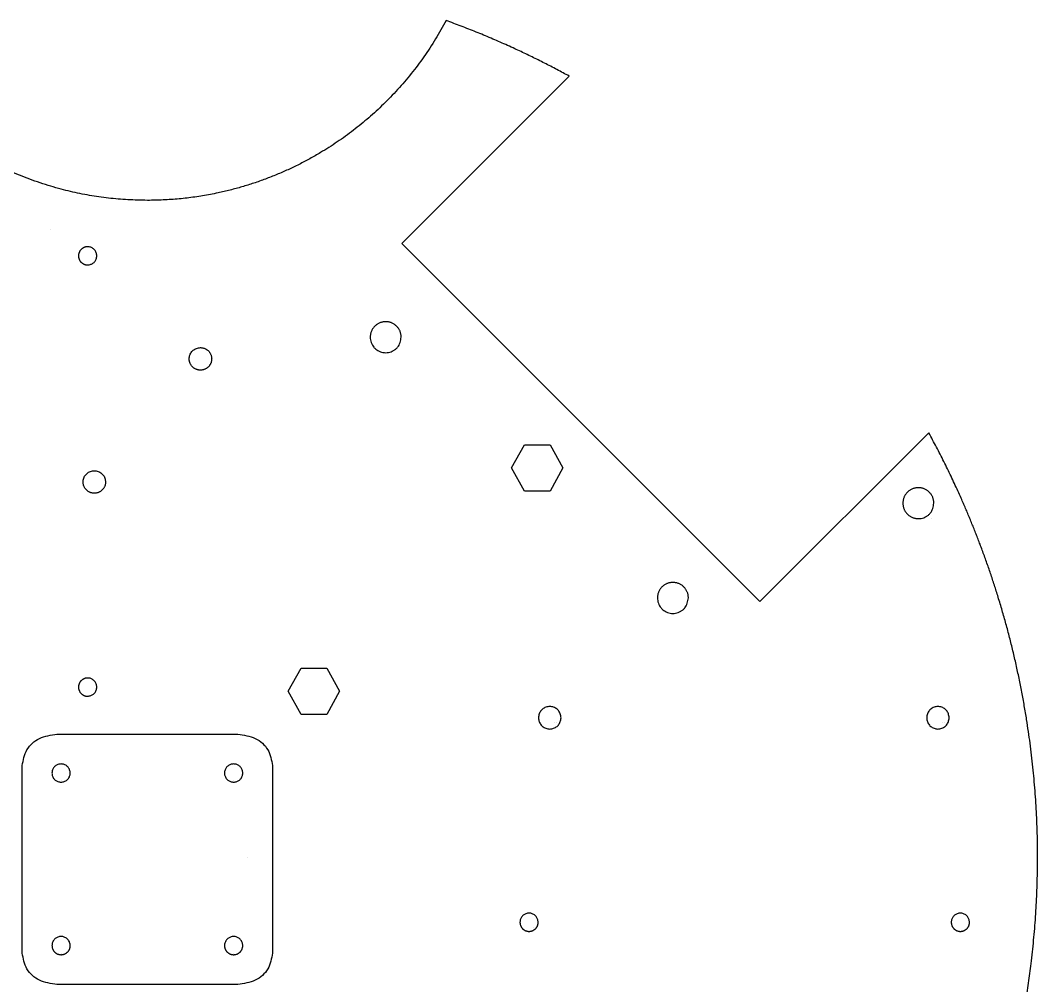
# Model space of a CAD drawing. Extents: x 0 to 423, y 0 to 204.
# Drawn here: x 303.4 to 423.2, y 90 to 203.7 of the extents above; entities that cross this region are included whole.
import ezdxf

# ---------------------------------------------------------------- set-up
doc = ezdxf.new("R2010")
doc.units = 0
doc.layers.add('Capa_1', color=7, linetype='CONTINUOUS')

msp = doc.modelspace()

# ---------------------------------------------------------------- linework, layer by layer
at = {"layer": 'Capa_1', "color": 7}
for p, q in [((348.334994, 177.373895), (368.051405, 197.090312)), ((307.00101, 179.012652), (307.00101, 179.012652)), ((390.511751, 135.197105), (348.334994, 177.373895)), ((325.933492, 163.786117), (325.933492, 163.786117)), ((325.933492, 163.786117), (325.933492, 163.786117)), ((410.39964, 155.084952), (390.511751, 135.197105)), ((361.252446, 150.939777), (362.764283, 153.663393)), ((362.764283, 153.663393), (365.78787, 153.663393)), ((365.78787, 153.663393), (367.299707, 150.939777)), ((362.764283, 148.216171), (361.252446, 150.939777)), ((367.299707, 150.939777), (365.78787, 148.216171)), ((313.433503, 149.286135), (313.433503, 149.286135)), ((313.433503, 149.286135), (313.433503, 149.286135)), ((365.78787, 148.216171), (362.764283, 148.216171)), ((410.65968, 145.036108), (410.65968, 145.036108)), ((410.65968, 145.036108), (410.65968, 145.036108)), ((334.948093, 124.635412), (336.45993, 127.359026)), ((334.948093, 124.635412), (336.45993, 127.359026)), ((336.45993, 127.359026), (339.483489, 127.359026)), ((336.45993, 127.359026), (339.483489, 127.359026)), ((339.483461, 127.359026), (340.995297, 124.635412)), ((339.483461, 127.359026), (340.995297, 124.635412)), ((336.45993, 121.911804), (334.948093, 124.635412)), ((336.45993, 121.911804), (334.948093, 124.635412)), ((340.995297, 124.635412), (339.483461, 121.911804)), ((340.995297, 124.635412), (339.483461, 121.911804)), ((339.483461, 121.911804), (336.459901, 121.911804)), ((339.483461, 121.911804), (336.459901, 121.911804)), ((366.325814, 120.945298), (366.325814, 120.945298)), ((366.325814, 120.945298), (366.325814, 120.945298)), ((366.513972, 120.945295), (366.513972, 120.945295)), ((412.045814, 120.945298), (412.045814, 120.945298)), ((412.045814, 120.945298), (412.045814, 120.945298)), ((412.233972, 120.945292), (412.233972, 120.945292)), ((307.711419, 119.57072), (329.008332, 119.57072)), ((307.711419, 119.57072), (307.711419, 119.57072)), ((303.624051, 93.797137), (303.624051, 115.872649)), ((333.0957, 115.872649), (333.0957, 93.797137)), ((308.19989, 114.120763), (308.19989, 114.120763)), ((328.51989, 114.120763), (328.51989, 114.120763)), ((330.183477, 105.034385), (330.183477, 105.034385)), ((363.828853, 96.855723), (363.828853, 96.855723)), ((308.19989, 93.800769), (308.19989, 93.800769)), ((328.51989, 93.800769), (328.51989, 93.800769)), ((329.008332, 90.099066), (307.711419, 90.099066))]:
    msp.add_line(p, q, dxfattribs=at)
for points, knots in [([(318.359918, 182.45665), (317.976677, 182.466483), (317.210354, 182.486147), (316.061501, 182.529625), (314.918007, 182.600865), (313.781574, 182.713311), (312.65304, 182.862663), (311.532218, 183.045056), (310.419616, 183.256491), (309.316226, 183.497477), (308.164905, 183.782983), (306.968141, 184.119572), (305.728824, 184.51264), (304.504673, 184.945429), (303.296907, 185.417037), (302.106734, 185.926769), (300.934469, 186.474447), (299.781359, 187.059551), (298.648535, 187.681276), (297.561213, 188.324675), (296.518892, 188.986285), (295.52089, 189.662919), (294.543153, 190.369865), (293.586637, 191.106598), (292.65221, 191.872461), (291.740123, 192.667294), (290.851286, 193.490428), (289.98689, 194.341416), (289.165174, 195.201741), (288.385349, 196.069143), (287.645439, 196.940706), (286.927826, 197.834813), (286.232563, 198.750311), (285.563519, 199.688644), (284.924137, 200.651845), (284.318684, 201.641182), (283.735833, 202.648692), (283.355513, 203.325219), (283.165311, 203.663556)], [0, 0, 0, 0, 1.150097, 2.29972, 3.448868, 4.586638, 5.724923, 6.863444, 7.992892, 9.122074, 10.251208, 11.550999, 12.850959, 14.150985, 15.44552, 16.740012, 18.034512, 19.326512, 20.618516, 21.9105, 23.116105, 24.321667, 25.527208, 26.735177, 27.943167, 29.151197, 30.364086, 31.576918, 32.789618, 33.932596, 35.075669, 36.219005, 37.371601, 38.523942, 39.675721, 40.839128, 42.00302, 43.167421, 43.167421, 43.167421, 43.167421]), ([(353.549501, 203.642059), (353.343273, 203.277444), (352.930923, 202.5484), (352.298023, 201.463374), (351.638841, 200.399571), (350.940308, 199.366392), (350.207496, 198.362389), (349.444444, 197.385148), (348.655601, 196.433094), (347.841221, 195.507541), (347.01209, 194.621581), (346.169686, 193.775226), (345.316347, 192.967593), (344.440478, 192.186416), (343.543154, 191.432099), (342.625227, 190.705227), (341.686923, 190.00598), (340.729025, 189.334951), (339.752381, 188.69262), (338.679788, 188.031349), (337.506941, 187.360181), (336.229969, 186.689428), (334.928394, 186.064688), (333.603828, 185.487019), (332.257946, 184.95726), (330.891152, 184.475654), (329.505155, 184.043143), (328.101738, 183.660935), (326.857178, 183.370751), (325.777687, 183.153382), (324.867212, 182.991687), (323.951133, 182.849963), (323.029979, 182.727834), (322.104033, 182.627928), (321.173181, 182.552811), (320.237896, 182.505281), (319.2991, 182.476298), (318.673008, 182.4632), (318.359918, 182.45665)], [0, 0, 0, 0, 1.256684, 2.512727, 3.768159, 5.010349, 6.253234, 7.496435, 8.72935, 9.961915, 11.194354, 12.369009, 13.543789, 14.718622, 15.889361, 17.060057, 18.230724, 19.399447, 20.568207, 21.737038, 23.179091, 24.621223, 26.063356, 27.509378, 28.95543, 30.401574, 31.855919, 33.310198, 34.764209, 35.68881, 36.613404, 37.538129, 38.469528, 39.400807, 40.331791, 41.270753, 42.209963, 43.149436, 43.149436, 43.149436, 43.149436]), ([(368.051377, 197.090312), (367.809843, 197.220231), (367.326783, 197.480066), (366.600911, 197.867406), (365.87256, 198.249873), (365.140507, 198.625038), (364.405153, 198.993531), (363.666856, 199.356011), (362.925994, 199.713102), (362.18252, 200.064578), (361.398601, 200.427691), (360.573635, 200.801048), (359.70729, 201.183747), (358.837606, 201.558933), (357.964786, 201.926885), (357.088517, 202.286637), (356.208464, 202.637262), (355.324362, 202.97781), (354.437578, 203.311626), (353.845531, 203.531913), (353.549501, 203.642059)], [0, 0, 0, 0, 0.822775, 1.645524, 2.468251, 3.290736, 4.113246, 4.935771, 5.758153, 6.58051, 7.40285, 8.349927, 9.297026, 10.244134, 11.19138, 12.138616, 13.085816, 14.033304, 14.980833, 15.928404, 15.928404, 15.928404, 15.928404]), ([(311.323807, 174.847408), (311.292514, 174.849794), (311.23005, 174.854556), (311.13682, 174.86509), (311.044943, 174.882458), (310.955701, 174.909899), (310.869656, 174.946011), (310.786844, 174.989844), (310.707727, 175.04041), (310.633043, 175.097537), (310.563626, 175.16088), (310.500124, 175.23018), (310.442921, 175.304821), (310.392586, 175.383976), (310.349447, 175.466968), (310.31376, 175.553127), (310.285543, 175.642278), (310.265305, 175.733843), (310.252952, 175.827062), (310.248794, 175.921018), (310.252937, 176.014972), (310.265254, 176.1082), (310.285545, 176.199765), (310.313808, 176.288911), (310.349458, 176.375083), (310.392577, 176.458062), (310.442928, 176.537174), (310.500145, 176.6118), (310.563657, 176.681155), (310.633009, 176.744672), (310.707636, 176.8019), (310.786764, 176.852254), (310.869771, 176.895352), (310.955931, 176.931021), (311.045053, 176.959226), (311.136532, 176.979629), (311.229772, 176.991989), (311.355287, 176.997391), (311.512801, 176.98299), (311.69614, 176.933462), (311.866776, 176.853835), (312.018916, 176.74639), (312.149159, 176.616095), (312.256564, 176.463995), (312.336346, 176.293519), (312.385946, 176.110147), (312.403115, 175.921166), (312.386023, 175.73231), (312.33621, 175.549), (312.25616, 175.377808), (312.149403, 175.223761), (312.020002, 175.092193), (311.8678, 174.987256), (311.694952, 174.918773), (311.511486, 174.876665), (311.386701, 174.857212), (311.323807, 174.847408)], [0, 0, 0, 0, 0.09415, 0.18793, 0.281354, 0.374209, 0.467467, 0.560903, 0.654963, 0.748838, 0.842643, 0.936514, 1.030451, 1.124405, 1.217565, 1.310702, 1.403832, 1.497736, 1.591663, 1.685588, 1.779512, 1.873436, 1.967352, 2.060504, 2.15364, 2.246775, 2.340687, 2.434607, 2.528528, 2.622452, 2.716375, 2.810303, 2.90346, 2.996609, 3.089711, 3.183548, 3.277434, 3.371497, 3.560021, 3.749286, 3.938541, 4.121922, 4.305247, 4.488597, 4.677747, 4.866939, 5.055698, 5.244019, 5.432792, 5.622749, 5.808199, 5.992431, 6.173568, 6.358503, 6.546405, 6.737346, 6.737346, 6.737346, 6.737346]), ([(348.255035, 166.340336), (348.238382, 166.233505), (348.205341, 166.021545), (348.13382, 165.709912), (348.017497, 165.416312), (347.839257, 165.157776), (347.615772, 164.937977), (347.354117, 164.756633), (347.063324, 164.620688), (346.751961, 164.536076), (346.431172, 164.507033), (346.110169, 164.536191), (345.798703, 164.620451), (345.509125, 164.755945), (345.25078, 164.938397), (345.029463, 165.159628), (344.846957, 165.418048), (344.711722, 165.707895), (344.627652, 166.019318), (344.603112, 166.286855), (344.612307, 166.500048), (344.633291, 166.658418), (344.667956, 166.813806), (344.715861, 166.965195), (344.776451, 167.111546), (344.84966, 167.252533), (344.935193, 167.386927), (345.032395, 167.513682), (345.140282, 167.631478), (345.258091, 167.73935), (345.384848, 167.836546), (345.519223, 167.922089), (345.660172, 167.995338), (345.806516, 168.055955), (345.957976, 168.103827), (346.11348, 168.13836), (346.271838, 168.159267), (346.431423, 168.166289), (346.59101, 168.159269), (346.74937, 168.138371), (346.904864, 168.103826), (347.056311, 168.055954), (347.202652, 167.995331), (347.343629, 167.922076), (347.478069, 167.83656), (347.604855, 167.739393), (347.722563, 167.631526), (347.830159, 167.513627), (347.927197, 167.386778), (348.013085, 167.252392), (348.087543, 167.111732), (348.148897, 166.96558), (348.195488, 166.81399), (348.224998, 166.657938), (348.242903, 166.499586), (348.250986, 166.393489), (348.255035, 166.340336)], [0, 0, 0, 0, 0.324333, 0.643501, 0.957628, 1.265314, 1.578249, 1.893254, 2.215901, 2.536547, 2.856431, 3.177052, 3.498412, 3.819695, 4.131132, 4.442527, 4.754017, 5.075475, 5.39695, 5.717181, 5.876936, 6.036403, 6.195798, 6.353955, 6.512175, 6.670403, 6.829938, 6.98947, 7.148999, 7.30853, 7.468064, 7.627591, 7.785795, 7.944002, 8.102205, 8.261731, 8.421264, 8.580798, 8.740336, 8.899872, 9.059393, 9.217576, 9.375773, 9.534004, 9.693599, 9.853163, 10.012608, 10.17194, 10.331387, 10.49115, 10.649865, 10.808272, 10.965994, 11.124674, 11.283962, 11.443879, 11.443879, 11.443879, 11.443879]), ([(325.933492, 163.786117), (325.930561, 163.747537), (325.924711, 163.670525), (325.911625, 163.555604), (325.890305, 163.442327), (325.856525, 163.332287), (325.811946, 163.226228), (325.757918, 163.124122), (325.695567, 163.026585), (325.62513, 162.934516), (325.547033, 162.84894), (325.461598, 162.770647), (325.369568, 162.700112), (325.271968, 162.63807), (325.169657, 162.584875), (325.063442, 162.540883), (324.953516, 162.506133), (324.840648, 162.481068), (324.725704, 162.465895), (324.609872, 162.460799), (324.494042, 162.465897), (324.379099, 162.481075), (324.266226, 162.506131), (324.156292, 162.540881), (324.050076, 162.58487), (323.947781, 162.638056), (323.850234, 162.700124), (323.758228, 162.770684), (323.672708, 162.848969), (323.594415, 162.934484), (323.523848, 163.026476), (323.46175, 163.124017), (323.408635, 163.22636), (323.36465, 163.332579), (323.32988, 163.442461), (323.304722, 163.555245), (323.289503, 163.670196), (323.28287, 163.824922), (323.300379, 164.019138), (323.361641, 164.24515), (323.459866, 164.455491), (323.592223, 164.643143), (323.752845, 164.803741), (323.940442, 164.936149), (324.150823, 165.03428), (324.376852, 165.095312), (324.571032, 165.113138), (324.725771, 165.106471), (324.840723, 165.091238), (324.953507, 165.066073), (325.063381, 165.031305), (325.169596, 164.987321), (325.271936, 164.934169), (325.369541, 164.87212), (325.461571, 164.801585), (325.547003, 164.723288), (325.625093, 164.637712), (325.695519, 164.545642), (325.757858, 164.448104), (325.811908, 164.346012), (325.856435, 164.239929), (325.890277, 164.129909), (325.911656, 164.016636), (325.924668, 163.901705), (325.930528, 163.824697), (325.933464, 163.786117)], [0, 0, 0, 0, 0.116071, 0.231691, 0.346852, 0.461322, 0.576307, 0.691503, 0.807467, 0.923203, 1.038851, 1.154577, 1.270397, 1.386261, 1.501085, 1.615908, 1.730725, 1.846512, 1.962314, 2.07811, 2.193899, 2.309695, 2.425494, 2.540316, 2.655145, 2.769959, 2.885766, 3.001561, 3.11736, 3.233142, 3.348943, 3.464744, 3.579583, 3.694422, 3.809217, 3.924909, 4.040653, 4.156606, 4.38901, 4.622368, 4.855735, 5.081806, 5.307816, 5.533886, 5.767211, 6.000544, 6.232959, 6.348918, 6.464669, 6.580362, 6.695151, 6.809971, 6.924819, 7.040679, 7.1565, 7.27223, 7.387874, 7.503599, 7.619556, 7.734756, 7.849733, 7.964214, 8.079382, 8.194996, 8.311066, 8.311066, 8.311066, 8.311066]), ([(325.933492, 163.786117), (325.930561, 163.747537), (325.924711, 163.670525), (325.911625, 163.555604), (325.890305, 163.442327), (325.856525, 163.332287), (325.811946, 163.226228), (325.757918, 163.124122), (325.695567, 163.026585), (325.62513, 162.934516), (325.547033, 162.84894), (325.461598, 162.770647), (325.369568, 162.700112), (325.271968, 162.63807), (325.169657, 162.584875), (325.063442, 162.540883), (324.953516, 162.506133), (324.840648, 162.481068), (324.725704, 162.465895), (324.609872, 162.460799), (324.494042, 162.465897), (324.379099, 162.481075), (324.266226, 162.506131), (324.156292, 162.540881), (324.050076, 162.58487), (323.947781, 162.638056), (323.850234, 162.700124), (323.758228, 162.770684), (323.672708, 162.848969), (323.594415, 162.934484), (323.523848, 163.026476), (323.46175, 163.124017), (323.408635, 163.22636), (323.36465, 163.332579), (323.32988, 163.442461), (323.304722, 163.555245), (323.289503, 163.670196), (323.28287, 163.824922), (323.300379, 164.019138), (323.361641, 164.24515), (323.459866, 164.455491), (323.592223, 164.643143), (323.752845, 164.803741), (323.940442, 164.936149), (324.150823, 165.03428), (324.376852, 165.095312), (324.571032, 165.113138), (324.725771, 165.106471), (324.840723, 165.091238), (324.953507, 165.066073), (325.063381, 165.031305), (325.169596, 164.987321), (325.271936, 164.934169), (325.369541, 164.87212), (325.461571, 164.801585), (325.547003, 164.723288), (325.625093, 164.637712), (325.695519, 164.545642), (325.757858, 164.448104), (325.811908, 164.346012), (325.856435, 164.239929), (325.890277, 164.129909), (325.911656, 164.016636), (325.924668, 163.901705), (325.930528, 163.824697), (325.933464, 163.786117)], [0, 0, 0, 0, 0.116071, 0.231691, 0.346852, 0.461322, 0.576307, 0.691503, 0.807467, 0.923203, 1.038851, 1.154577, 1.270397, 1.386261, 1.501085, 1.615908, 1.730725, 1.846512, 1.962314, 2.07811, 2.193899, 2.309695, 2.425494, 2.540316, 2.655145, 2.769959, 2.885766, 3.001561, 3.11736, 3.233142, 3.348943, 3.464744, 3.579583, 3.694422, 3.809217, 3.924909, 4.040653, 4.156606, 4.38901, 4.622368, 4.855735, 5.081806, 5.307816, 5.533886, 5.767211, 6.000544, 6.232959, 6.348918, 6.464669, 6.580362, 6.695151, 6.809971, 6.924819, 7.040679, 7.1565, 7.27223, 7.387874, 7.503599, 7.619556, 7.734756, 7.849733, 7.964214, 8.079382, 8.194996, 8.311066, 8.311066, 8.311066, 8.311066]), ([(423.218653, 105.000431), (423.217802, 105.136221), (423.216099, 105.407798), (423.213629, 105.815164), (423.209698, 106.222423), (423.203627, 106.629561), (423.195899, 107.036575), (423.186785, 107.44347), (423.175857, 107.850228), (423.163613, 108.256859), (423.138212, 108.998634), (423.091862, 110.075297), (423.011778, 111.486109), (422.912641, 112.894902), (422.79481, 114.301419), (422.658181, 115.705394), (422.502732, 117.106772), (422.328542, 118.505314), (422.135633, 119.900774), (421.91195, 121.372813), (421.653617, 122.92057), (421.356508, 124.542959), (421.03404, 126.160204), (420.686175, 127.771875), (420.313128, 129.377607), (419.914878, 130.977293), (419.491525, 132.570535), (419.043177, 134.156914), (418.657938, 135.442435), (418.349471, 136.430861), (418.127482, 137.125185), (417.900635, 137.818022), (417.668978, 138.509358), (417.432468, 139.199141), (417.191151, 139.887379), (416.944982, 140.574016), (416.69402, 141.259033), (416.447486, 141.917817), (416.205918, 142.550537), (415.969899, 143.15739), (415.730038, 143.762874), (415.486396, 144.366987), (415.238945, 144.969687), (414.987721, 145.570986), (414.73274, 146.170862), (414.47395, 146.769267), (414.170666, 147.458623), (413.820508, 148.237854), (413.421038, 149.105798), (413.013793, 149.970608), (412.599082, 150.832342), (412.17603, 151.690469), (411.743734, 152.5445), (411.301368, 153.393896), (410.852207, 154.240281), (410.550592, 154.803391), (410.399781, 155.084952)], [0, 0, 0, 0, 0.407378, 0.81475, 1.222119, 1.629206, 2.036294, 2.443379, 2.850194, 3.257006, 3.663822, 5.076821, 6.489873, 7.902945, 9.313521, 10.724082, 12.134637, 13.543314, 14.952, 16.3607, 18.009994, 19.659303, 21.308607, 22.957033, 24.605455, 26.253892, 27.90237, 29.550837, 31.199249, 31.928199, 32.657139, 33.386075, 34.11527, 34.844469, 35.573666, 36.303208, 37.032744, 37.762273, 38.413399, 39.064528, 39.715662, 40.367179, 41.018697, 41.670213, 42.322175, 42.974139, 43.6261, 44.581529, 45.53697, 46.49244, 47.449196, 48.405928, 49.36262, 50.320756, 51.278936, 52.237154, 52.237154, 52.237154, 52.237154]), ([(313.433503, 149.286135), (313.430588, 149.247555), (313.424768, 149.170547), (313.411819, 149.055597), (313.390233, 148.942366), (313.356534, 148.832304), (313.311957, 148.726235), (313.257897, 148.624147), (313.195559, 148.526603), (313.125133, 148.434532), (313.047043, 148.348955), (312.961605, 148.270664), (312.869577, 148.20014), (312.771997, 148.138065), (312.669669, 148.084899), (312.56345, 148.040898), (312.453522, 148.006145), (312.340655, 147.981087), (312.225721, 147.965911), (312.109896, 147.960813), (311.994066, 147.965912), (311.879113, 147.981088), (311.766233, 148.006148), (311.656292, 148.040894), (311.550071, 148.084893), (311.447772, 148.138052), (311.350255, 148.200157), (311.258249, 148.2707), (311.17272, 148.348983), (311.09442, 148.434492), (311.023873, 148.526493), (310.961793, 148.624041), (310.908652, 148.726371), (310.864666, 148.832593), (310.829926, 148.942483), (310.804754, 149.055262), (310.78952, 149.170213), (310.782879, 149.324942), (310.800383, 149.51916), (310.861632, 149.745169), (310.959829, 149.955532), (311.092311, 150.143105), (311.252957, 150.303683), (311.440487, 150.436091), (311.650665, 150.534446), (311.876733, 150.5956), (312.109719, 150.616764), (312.342546, 150.595684), (312.568527, 150.534268), (312.779587, 150.435602), (312.9695, 150.30398), (313.131712, 150.144451), (313.261069, 149.956797), (313.345499, 149.743702), (313.397407, 149.517516), (313.421388, 149.363673), (313.433475, 149.286135)], [0, 0, 0, 0, 0.116068, 0.23168, 0.346869, 0.461334, 0.576316, 0.691525, 0.807483, 0.92321, 1.038854, 1.154585, 1.270403, 1.386241, 1.501093, 1.615918, 1.730729, 1.846528, 1.962317, 2.078086, 2.193895, 2.309698, 2.425498, 2.540334, 2.655164, 2.769989, 2.885758, 3.001558, 3.117365, 3.23315, 3.348939, 3.464733, 3.579581, 3.694422, 3.809212, 3.924905, 4.040649, 4.156604, 4.389015, 4.622371, 4.855722, 5.081813, 5.307834, 5.5339, 5.767083, 6.00033, 6.233051, 6.465211, 6.697928, 6.932111, 7.160746, 7.38788, 7.611196, 7.839193, 8.070848, 8.306251, 8.306251, 8.306251, 8.306251]), ([(313.433503, 149.286135), (313.430588, 149.247555), (313.424768, 149.170547), (313.411819, 149.055597), (313.390233, 148.942366), (313.356534, 148.832304), (313.311957, 148.726235), (313.257897, 148.624147), (313.195559, 148.526603), (313.125133, 148.434532), (313.047043, 148.348955), (312.961605, 148.270664), (312.869577, 148.20014), (312.771997, 148.138065), (312.669669, 148.084899), (312.56345, 148.040898), (312.453522, 148.006145), (312.340655, 147.981087), (312.225721, 147.965911), (312.109896, 147.960813), (311.994066, 147.965912), (311.879113, 147.981088), (311.766233, 148.006148), (311.656292, 148.040894), (311.550071, 148.084893), (311.447772, 148.138052), (311.350255, 148.200157), (311.258249, 148.2707), (311.17272, 148.348983), (311.09442, 148.434492), (311.023873, 148.526493), (310.961793, 148.624041), (310.908652, 148.726371), (310.864666, 148.832593), (310.829926, 148.942483), (310.804754, 149.055262), (310.78952, 149.170213), (310.782879, 149.324942), (310.800383, 149.51916), (310.861632, 149.745169), (310.959829, 149.955532), (311.092311, 150.143105), (311.252957, 150.303683), (311.440487, 150.436091), (311.650665, 150.534446), (311.876733, 150.5956), (312.109719, 150.616764), (312.342546, 150.595684), (312.568527, 150.534268), (312.779587, 150.435602), (312.9695, 150.30398), (313.131712, 150.144451), (313.261069, 149.956797), (313.345499, 149.743702), (313.397407, 149.517516), (313.421388, 149.363673), (313.433475, 149.286135)], [0, 0, 0, 0, 0.116068, 0.23168, 0.346869, 0.461334, 0.576316, 0.691525, 0.807483, 0.92321, 1.038854, 1.154585, 1.270403, 1.386241, 1.501093, 1.615918, 1.730729, 1.846528, 1.962317, 2.078086, 2.193895, 2.309698, 2.425498, 2.540334, 2.655164, 2.769989, 2.885758, 3.001558, 3.117365, 3.23315, 3.348939, 3.464733, 3.579581, 3.694422, 3.809212, 3.924905, 4.040649, 4.156604, 4.389015, 4.622371, 4.855722, 5.081813, 5.307834, 5.5339, 5.767083, 6.00033, 6.233051, 6.465211, 6.697928, 6.932111, 7.160746, 7.38788, 7.611196, 7.839193, 8.070848, 8.306251, 8.306251, 8.306251, 8.306251]), ([(410.992476, 146.791254), (410.975804, 146.68443), (410.942725, 146.472481), (410.871184, 146.160859), (410.754928, 145.867253), (410.576845, 145.608634), (410.353399, 145.388754), (410.091507, 145.207445), (409.800268, 145.071868), (409.488967, 144.987463), (409.222038, 144.962944), (409.009236, 144.97215), (408.850861, 144.993128), (408.695403, 145.027779), (408.543968, 145.075681), (408.397621, 145.136282), (408.256652, 145.209495), (408.122269, 145.295029), (407.995513, 145.392227), (407.877713, 145.500112), (407.76984, 145.617923), (407.672642, 145.744676), (407.587117, 145.879062), (407.513847, 146.019999), (407.453229, 146.166346), (407.405361, 146.317808), (407.370831, 146.473312), (407.34992, 146.63167), (407.342887, 146.791254), (407.349934, 146.950839), (407.370886, 147.109187), (407.405347, 147.264705), (407.453233, 147.41616), (407.513847, 147.562508), (407.587118, 147.703446), (407.672641, 147.837834), (407.769839, 147.964589), (407.877713, 148.082395), (407.995513, 148.190276), (408.122272, 148.28747), (408.256653, 148.373005), (408.397602, 148.446258), (408.543947, 148.506872), (408.695409, 148.554747), (408.850916, 148.589278), (409.00928, 148.610185), (409.168865, 148.617207), (409.328448, 148.610187), (409.486805, 148.589288), (409.642301, 148.554744), (409.793751, 148.506873), (409.940092, 148.446249), (410.081066, 148.372993), (410.215505, 148.287479), (410.342289, 148.190311), (410.459996, 148.082444), (410.56759, 147.964545), (410.664628, 147.837698), (410.750505, 147.703306), (410.82497, 147.56265), (410.886332, 147.4165), (410.932925, 147.264909), (410.962428, 147.108856), (410.980339, 146.950504), (410.988425, 146.844407), (410.992476, 146.791254)], [0, 0, 0, 0, 0.324321, 0.643487, 0.957614, 1.26527, 1.578179, 1.893293, 2.216325, 2.537178, 2.856332, 3.015941, 3.175464, 3.334963, 3.493158, 3.651362, 3.80957, 3.969096, 4.128631, 4.288163, 4.447695, 4.607229, 4.766749, 4.924959, 5.083166, 5.24137, 5.400896, 5.560431, 5.719963, 5.879496, 6.039033, 6.198552, 6.356755, 6.514962, 6.673172, 6.832695, 6.99223, 7.151759, 7.311287, 7.47082, 7.630351, 7.788555, 7.946763, 8.104964, 8.264498, 8.424034, 8.583574, 8.743101, 8.902635, 9.062158, 9.220347, 9.378544, 9.53677, 9.696364, 9.855927, 10.015371, 10.174702, 10.334149, 10.493907, 10.652624, 10.811034, 10.968756, 11.127436, 11.286724, 11.446641, 11.446641, 11.446641, 11.446641]), ([(382.083006, 135.626303), (382.066353, 135.519472), (382.033312, 135.307512), (381.961791, 134.995879), (381.845469, 134.702279), (381.667228, 134.443743), (381.443744, 134.223944), (381.182088, 134.042601), (380.891295, 133.906656), (380.579932, 133.822043), (380.259143, 133.793001), (379.938141, 133.822158), (379.626674, 133.906418), (379.337096, 134.041912), (379.078751, 134.224365), (378.857434, 134.445595), (378.674928, 134.704015), (378.539693, 134.993862), (378.455623, 135.305285), (378.431083, 135.572823), (378.440278, 135.786015), (378.461262, 135.944385), (378.495927, 136.099773), (378.543833, 136.251163), (378.604423, 136.397513), (378.677631, 136.5385), (378.763164, 136.672895), (378.860366, 136.799649), (378.968253, 136.917445), (379.086062, 137.025317), (379.212819, 137.122513), (379.347194, 137.208057), (379.488143, 137.281305), (379.634487, 137.341922), (379.785947, 137.389794), (379.941451, 137.424328), (380.099809, 137.445234), (380.259395, 137.452256), (380.418981, 137.445236), (380.577341, 137.424338), (380.732835, 137.389793), (380.884283, 137.341921), (381.030623, 137.281298), (381.1716, 137.208044), (381.306041, 137.122527), (381.432826, 137.02536), (381.550535, 136.917493), (381.65813, 136.799594), (381.755168, 136.672745), (381.841056, 136.538359), (381.915514, 136.397699), (381.976869, 136.251548), (382.023459, 136.099958), (382.05297, 135.943906), (382.070875, 135.785553), (382.078957, 135.679456), (382.083006, 135.626303)], [0, 0, 0, 0, 0.324333, 0.643501, 0.957628, 1.265314, 1.578249, 1.893254, 2.215901, 2.536547, 2.856431, 3.177052, 3.498412, 3.819695, 4.131132, 4.442527, 4.754017, 5.075475, 5.39695, 5.717181, 5.876936, 6.036403, 6.195798, 6.353955, 6.512175, 6.670403, 6.829938, 6.98947, 7.148999, 7.30853, 7.468064, 7.627591, 7.785795, 7.944002, 8.102205, 8.261731, 8.421264, 8.580798, 8.740336, 8.899872, 9.059393, 9.217576, 9.375773, 9.534004, 9.693599, 9.853163, 10.012608, 10.17194, 10.331387, 10.49115, 10.649865, 10.808272, 10.965994, 11.124674, 11.283962, 11.443879, 11.443879, 11.443879, 11.443879]), ([(311.323807, 124.047408), (311.292514, 124.049794), (311.23005, 124.054556), (311.13682, 124.065089), (311.044946, 124.082459), (310.955697, 124.109879), (310.869656, 124.146005), (310.786847, 124.189845), (310.707727, 124.240408), (310.633042, 124.297536), (310.563627, 124.36088), (310.500123, 124.430178), (310.442921, 124.504821), (310.392587, 124.583976), (310.349446, 124.666967), (310.31376, 124.753126), (310.285544, 124.842277), (310.265305, 124.933841), (310.252952, 125.027061), (310.248794, 125.121017), (310.252937, 125.214971), (310.265254, 125.308198), (310.285545, 125.399763), (310.313808, 125.48891), (310.349457, 125.575082), (310.392578, 125.65806), (310.442928, 125.737173), (310.500145, 125.811799), (310.563656, 125.881155), (310.633009, 125.944671), (310.707636, 126.001898), (310.786764, 126.052251), (310.869771, 126.095351), (310.955931, 126.131019), (311.045053, 126.159227), (311.136532, 126.179629), (311.229772, 126.191987), (311.355287, 126.197393), (311.512801, 126.182989), (311.69614, 126.133462), (311.866776, 126.053835), (312.018916, 125.946388), (312.149158, 125.816093), (312.256565, 125.663995), (312.336346, 125.493519), (312.385945, 125.310147), (312.403116, 125.121166), (312.386018, 124.932307), (312.336193, 124.749003), (312.256162, 124.577804), (312.149401, 124.423761), (312.020002, 124.292192), (311.867801, 124.187253), (311.694951, 124.118772), (311.511486, 124.076665), (311.386701, 124.057212), (311.323807, 124.047408)], [0, 0, 0, 0, 0.09415, 0.18793, 0.281354, 0.374206, 0.467466, 0.560905, 0.654964, 0.748839, 0.842646, 0.936515, 1.030454, 1.124407, 1.217566, 1.310703, 1.403834, 1.497737, 1.591664, 1.685591, 1.779513, 1.873436, 1.967352, 2.060506, 2.153642, 2.246776, 2.340689, 2.434609, 2.528531, 2.622454, 2.716376, 2.810303, 2.903462, 2.996611, 3.089713, 3.18355, 3.277435, 3.371499, 3.560023, 3.749287, 3.938543, 4.121924, 4.30525, 4.488598, 4.677748, 4.866941, 5.055699, 5.244023, 5.432798, 5.622747, 5.808198, 5.992429, 6.173568, 6.358502, 6.546404, 6.737345, 6.737345, 6.737345, 6.737345]), ([(367.078444, 121.509739), (367.066358, 121.432199), (367.042377, 121.278355), (366.990467, 121.052165), (366.906041, 120.839061), (366.776664, 120.651411), (366.614445, 120.491867), (366.424509, 120.360269), (366.213454, 120.261591), (365.987469, 120.200188), (365.754643, 120.179098), (365.521648, 120.200223), (365.295567, 120.261354), (365.085384, 120.359744), (364.897945, 120.492313), (364.73738, 120.652919), (364.604883, 120.840269), (364.50646, 121.050271), (364.445283, 121.276356), (364.424202, 121.509739), (364.445283, 121.743121), (364.50646, 121.969204), (364.604883, 122.179207), (364.73738, 122.366556), (364.897945, 122.527162), (365.085386, 122.659736), (365.295575, 122.758118), (365.521653, 122.819256), (365.754645, 122.840381), (365.987469, 122.81929), (366.213454, 122.757884), (366.424508, 122.65921), (366.614435, 122.527603), (366.776657, 122.368065), (366.906042, 122.180416), (366.990466, 121.96731), (367.042377, 121.741122), (367.066358, 121.587278), (367.078444, 121.509739)], [0, 0, 0, 0, 0.235407, 0.467065, 0.695065, 0.918393, 1.145534, 1.374197, 1.608359, 1.841075, 2.073255, 2.305966, 2.539222, 2.77242, 2.998496, 3.224538, 3.450517, 3.68349, 3.916632, 4.149705, 4.382777, 4.615919, 4.848891, 5.07487, 5.300912, 5.526988, 5.760198, 5.993448, 6.226153, 6.458333, 6.691049, 6.925212, 7.153864, 7.38101, 7.604341, 7.832341, 8.063998, 8.299403, 8.299403, 8.299403, 8.299403]), ([(412.798444, 121.509736), (412.786358, 121.432197), (412.762377, 121.278352), (412.710467, 121.052162), (412.626041, 120.839058), (412.496664, 120.651409), (412.334445, 120.491864), (412.144509, 120.360266), (411.933454, 120.261589), (411.707469, 120.200185), (411.474639, 120.179095), (411.241641, 120.200218), (411.015561, 120.261351), (410.805383, 120.359743), (410.617945, 120.49231), (410.45738, 120.652916), (410.324883, 120.840266), (410.22646, 121.050269), (410.165283, 121.276354), (410.144202, 121.509736), (410.165283, 121.743118), (410.22646, 121.969202), (410.324883, 122.179204), (410.45738, 122.366554), (410.617945, 122.527159), (410.805385, 122.659731), (411.015569, 122.758115), (411.241647, 122.819255), (411.474641, 122.840377), (411.707469, 122.819287), (411.933454, 122.757881), (412.144508, 122.659207), (412.334435, 122.5276), (412.496657, 122.368062), (412.626042, 122.180413), (412.710466, 121.967308), (412.762377, 121.741119), (412.786358, 121.587276), (412.798444, 121.509736)], [0, 0, 0, 0, 0.235407, 0.467065, 0.695065, 0.918393, 1.145534, 1.374197, 1.608359, 1.841075, 2.073255, 2.305979, 2.539228, 2.772421, 2.998497, 3.224539, 3.450517, 3.68349, 3.916633, 4.149706, 4.382777, 4.615919, 4.848892, 5.07487, 5.300912, 5.526989, 5.760193, 5.993437, 6.226155, 6.458334, 6.69105, 6.925213, 7.153865, 7.381011, 7.604343, 7.832343, 8.064, 8.299405, 8.299405, 8.299405, 8.299405]), ([(303.624051, 115.872649), (303.740639, 116.527209), (303.975307, 117.844704), (305.628274, 119.286442), (307.000179, 119.47366), (307.711419, 119.57072)], [0, 0, 0, 0, 1.95038, 3.925721, 6.052276, 6.052276, 6.052276, 6.052276]), ([(329.008332, 119.57072), (329.719567, 119.473659), (331.091469, 119.286438), (332.744437, 117.844706), (332.979109, 116.527209), (333.0957, 115.872649)], [0, 0, 0, 0, 2.126543, 4.101889, 6.05227, 6.05227, 6.05227, 6.05227]), ([(308.19989, 113.921077), (308.136996, 113.930881), (308.012211, 113.950332), (307.828745, 113.992438), (307.655895, 114.060921), (307.503687, 114.165858), (307.374276, 114.297425), (307.267505, 114.451465), (307.187487, 114.622668), (307.137689, 114.805977), (307.120588, 114.994834), (307.137716, 115.183822), (307.187293, 115.367201), (307.267093, 115.537689), (307.374627, 115.68973), (307.504909, 115.819966), (307.656874, 115.927433), (307.827202, 116.007276), (308.010584, 116.056899), (308.199882, 116.073996), (308.389186, 116.056896), (308.572575, 116.007272), (308.742926, 115.927444), (308.894891, 115.819966), (309.02516, 115.689728), (309.132685, 115.537686), (309.212492, 115.367201), (309.262085, 115.183824), (309.279223, 114.994834), (309.262112, 114.805975), (309.212298, 114.622668), (309.132273, 114.451469), (309.025512, 114.297427), (308.896113, 114.165858), (308.743906, 114.060914), (308.571045, 113.992441), (308.387572, 113.950332), (308.262783, 113.930881), (308.19989, 113.921077)], [0, 0, 0, 0, 0.190941, 0.378842, 0.563777, 0.744921, 0.929163, 1.114618, 1.304561, 1.49333, 1.681659, 1.870422, 2.059614, 2.248762, 2.43215, 2.615506, 2.7988, 2.987764, 3.176863, 3.365924, 3.554961, 3.744079, 3.933073, 4.116361, 4.299707, 4.483091, 4.672242, 4.861438, 5.050202, 5.238531, 5.427304, 5.61725, 5.802701, 5.986933, 6.168071, 6.353024, 6.540932, 6.731874, 6.731874, 6.731874, 6.731874]), ([(328.51989, 113.921077), (328.456996, 113.930881), (328.332211, 113.950332), (328.148745, 113.992438), (327.975895, 114.060921), (327.823687, 114.165858), (327.694276, 114.297425), (327.587505, 114.451465), (327.507487, 114.622668), (327.457689, 114.805977), (327.440588, 114.994834), (327.457716, 115.183822), (327.507293, 115.367201), (327.587093, 115.537689), (327.694627, 115.68973), (327.824909, 115.819966), (327.976874, 115.927433), (328.147202, 116.007276), (328.330584, 116.056899), (328.519882, 116.073996), (328.709183, 116.056896), (328.892565, 116.007276), (329.062904, 115.927433), (329.214881, 115.819972), (329.345159, 115.689729), (329.452685, 115.537686), (329.532492, 115.367201), (329.582085, 115.183824), (329.599223, 114.994834), (329.582112, 114.805975), (329.532298, 114.622668), (329.452273, 114.451469), (329.345512, 114.297427), (329.216113, 114.165858), (329.063906, 114.060914), (328.891045, 113.992441), (328.707572, 113.950332), (328.582783, 113.930881), (328.51989, 113.921077)], [0, 0, 0, 0, 0.190941, 0.378842, 0.563777, 0.744921, 0.929163, 1.114618, 1.304561, 1.49333, 1.681659, 1.870422, 2.059614, 2.248762, 2.43215, 2.615506, 2.7988, 2.987764, 3.176863, 3.365924, 3.55496, 3.744071, 3.933047, 4.116351, 4.299703, 4.483087, 4.672238, 4.861433, 5.050198, 5.238527, 5.4273, 5.617246, 5.802697, 5.986929, 6.168067, 6.35302, 6.540928, 6.73187, 6.73187, 6.73187, 6.73187]), ([(410.413413, 55.000796), (410.590223, 55.332214), (410.943832, 55.99503), (411.46971, 56.991629), (411.986187, 57.992375), (412.488727, 58.999481), (412.978475, 60.012181), (413.456658, 61.029802), (413.924447, 62.051615), (414.381478, 63.07765), (414.811099, 64.070292), (415.214316, 65.028986), (415.592534, 65.953041), (415.961829, 66.880388), (416.322168, 67.81094), (416.673595, 68.74458), (417.016061, 69.68131), (417.349516, 70.621051), (417.673935, 71.563714), (418.003429, 72.551611), (418.336559, 73.585125), (418.671708, 74.664643), (418.99517, 75.747615), (419.306912, 76.833912), (419.606904, 77.923407), (419.89514, 79.016063), (420.171558, 80.111763), (420.436185, 81.210366), (420.690787, 82.31972), (420.93503, 83.439765), (421.168555, 84.570436), (421.389699, 85.703795), (421.598307, 86.839729), (421.794459, 87.978081), (421.978166, 89.118818), (422.149374, 90.261805), (422.307988, 91.40691), (422.463391, 92.629038), (422.61231, 93.928458), (422.751908, 95.305291), (422.874149, 96.684599), (422.979546, 98.066095), (423.065955, 99.44964), (423.131269, 100.835234), (423.173348, 102.222651), (423.199909, 103.611442), (423.212424, 104.537421), (423.218681, 105.000431)], [0, 0, 0, 0, 1.126897, 2.253725, 3.380483, 4.505304, 5.630198, 6.755127, 7.878356, 9.001548, 10.124728, 11.123164, 12.121613, 13.12007, 14.117641, 15.115216, 16.112794, 17.109705, 18.106616, 19.103527, 20.23385, 21.364177, 22.494503, 23.624523, 24.754542, 25.884562, 27.01456, 28.144564, 29.27457, 30.429081, 31.583592, 32.738106, 33.893207, 35.048311, 36.203422, 37.359441, 38.515458, 39.671463, 41.055272, 42.439114, 43.823027, 45.209311, 46.595529, 47.981606, 49.370515, 50.759545, 52.148701, 52.148701, 52.148701, 52.148701]), ([(364.393297, 97.420168), (364.39093, 97.388873), (364.386205, 97.326406), (364.375578, 97.233188), (364.358227, 97.14131), (364.330787, 97.052067), (364.294684, 96.966016), (364.250843, 96.88321), (364.200291, 96.804087), (364.143162, 96.729408), (364.07982, 96.659996), (364.010522, 96.59649), (363.935877, 96.539282), (363.856721, 96.488944), (363.773726, 96.445809), (363.687571, 96.410119), (363.598409, 96.381936), (363.506862, 96.361599), (363.413627, 96.349294), (363.31967, 96.34516), (363.225718, 96.349292), (363.132491, 96.361592), (363.040947, 96.381941), (362.951777, 96.41012), (362.865613, 96.44581), (362.782625, 96.488926), (362.703516, 96.539292), (362.628897, 96.596516), (362.559544, 96.660026), (362.496026, 96.729376), (362.438793, 96.804), (362.38843, 96.883122), (362.345337, 96.96613), (362.309657, 97.052289), (362.28149, 97.141429), (362.260973, 97.23289), (362.24868, 97.326143), (362.243343, 97.451645), (362.257511, 97.609179), (362.307186, 97.79251), (362.386871, 97.96312), (362.494299, 98.115284), (362.6246, 98.24552), (362.776691, 98.352937), (362.947175, 98.432704), (363.130542, 98.482308), (363.319525, 98.499475), (363.508379, 98.482378), (363.691687, 98.432565), (363.862881, 98.352526), (364.016932, 98.245773), (364.148504, 98.116368), (364.253449, 97.964167), (364.321916, 97.791311), (364.36403, 97.607847), (364.383489, 97.483061), (364.393297, 97.420168)], [0, 0, 0, 0, 0.094147, 0.187929, 0.28135, 0.374207, 0.467464, 0.560905, 0.654957, 0.748828, 0.842632, 0.936502, 1.030443, 1.124412, 1.217561, 1.310696, 1.403827, 1.497739, 1.591671, 1.6856, 1.779522, 1.87344, 1.967346, 2.060497, 2.153638, 2.246788, 2.340703, 2.434619, 2.528537, 2.62246, 2.716386, 2.810313, 2.903467, 2.996616, 3.089728, 3.183581, 3.27746, 3.371513, 3.560027, 3.749307, 3.938593, 4.12197, 4.305297, 4.488645, 4.677792, 4.866989, 5.055739, 5.244067, 5.432838, 5.622783, 5.808243, 5.992477, 6.173621, 6.358553, 6.546457, 6.737401, 6.737401, 6.737401, 6.737401]), ([(415.193297, 97.420168), (415.19093, 97.388873), (415.186205, 97.326406), (415.175578, 97.233188), (415.158227, 97.14131), (415.130787, 97.052067), (415.094684, 96.966016), (415.050843, 96.88321), (415.000291, 96.804087), (414.943162, 96.729408), (414.87982, 96.659996), (414.810521, 96.596491), (414.735877, 96.539282), (414.656721, 96.488944), (414.573726, 96.445809), (414.487571, 96.410119), (414.398409, 96.381936), (414.306862, 96.361599), (414.213627, 96.349294), (414.11967, 96.34516), (414.025718, 96.349292), (413.932491, 96.361592), (413.840947, 96.381941), (413.751777, 96.41012), (413.665613, 96.44581), (413.582625, 96.488926), (413.503516, 96.539292), (413.428897, 96.596516), (413.359544, 96.660026), (413.296026, 96.729376), (413.238793, 96.804), (413.18843, 96.883122), (413.145337, 96.96613), (413.109657, 97.052289), (413.08149, 97.141429), (413.060973, 97.23289), (413.04868, 97.326143), (413.043343, 97.451645), (413.057511, 97.609179), (413.107186, 97.79251), (413.186871, 97.96312), (413.294298, 98.115285), (413.4246, 98.24552), (413.576691, 98.352937), (413.747175, 98.432704), (413.930542, 98.482308), (414.119525, 98.499475), (414.308379, 98.482378), (414.491687, 98.432565), (414.662881, 98.352526), (414.816932, 98.245772), (414.948504, 98.116366), (415.053448, 97.964165), (415.121917, 97.79131), (415.16403, 97.607847), (415.183489, 97.483061), (415.193297, 97.420168)], [0, 0, 0, 0, 0.094147, 0.187929, 0.28135, 0.374207, 0.467464, 0.560905, 0.654957, 0.748828, 0.842632, 0.936501, 1.030443, 1.124412, 1.217561, 1.310696, 1.403827, 1.497739, 1.591671, 1.6856, 1.779522, 1.87344, 1.967346, 2.060497, 2.153638, 2.246787, 2.340703, 2.434619, 2.528537, 2.62246, 2.716386, 2.810313, 2.903467, 2.996616, 3.089728, 3.183581, 3.27746, 3.371513, 3.560027, 3.749307, 3.938593, 4.121971, 4.305297, 4.488645, 4.677792, 4.866989, 5.055739, 5.244067, 5.432838, 5.622783, 5.808244, 5.992478, 6.173623, 6.358553, 6.546456, 6.7374, 6.7374, 6.7374, 6.7374]), ([(308.19989, 93.601083), (308.168592, 93.603468), (308.106129, 93.608229), (308.012907, 93.618763), (307.92104, 93.636143), (307.831794, 93.663574), (307.74574, 93.69969), (307.662929, 93.743525), (307.583817, 93.794093), (307.509145, 93.851226), (307.439739, 93.914572), (307.376225, 93.983862), (307.319009, 94.058502), (307.26866, 94.137661), (307.225563, 94.220686), (307.18988, 94.306842), (307.16171, 94.395974), (307.141195, 94.48743), (307.128902, 94.580684), (307.123566, 94.706189), (307.137726, 94.863725), (307.187393, 95.047058), (307.267089, 95.217678), (307.374581, 95.369817), (307.504887, 95.500035), (307.656885, 95.607452), (307.827226, 95.687274), (308.010602, 95.736906), (308.199894, 95.754017), (308.389184, 95.736908), (308.57256, 95.687275), (308.742898, 95.607444), (308.894912, 95.500041), (309.025223, 95.369816), (309.132723, 95.217695), (309.212361, 95.047052), (309.261847, 94.863705), (309.27629, 94.706196), (309.270866, 94.580679), (309.258483, 94.487448), (309.238139, 94.395954), (309.209877, 94.30685), (309.174216, 94.220686), (309.131119, 94.137662), (309.080778, 94.058504), (309.023575, 93.98386), (308.960069, 93.914565), (308.890654, 93.851224), (308.81597, 93.794095), (308.736852, 93.743527), (308.654042, 93.699689), (308.567998, 93.66357), (308.478753, 93.636137), (308.386877, 93.618768), (308.293647, 93.608225), (308.231183, 93.603467), (308.19989, 93.601083)], [0, 0, 0, 0, 0.094162, 0.187928, 0.281327, 0.374202, 0.467466, 0.560904, 0.654959, 0.748825, 0.842626, 0.936496, 1.03044, 1.124408, 1.217577, 1.31072, 1.403819, 1.497669, 1.59155, 1.685607, 1.874124, 2.063401, 2.252688, 2.436097, 2.619436, 2.802726, 2.991706, 3.180813, 3.369843, 3.558885, 3.747986, 3.936961, 4.120266, 4.303611, 4.48702, 4.676275, 4.865533, 5.054063, 5.148123, 5.242009, 5.33584, 5.428949, 5.522092, 5.615259, 5.709223, 5.80316, 5.897026, 5.99083, 6.084707, 6.178768, 6.272206, 6.365465, 6.458319, 6.551744, 6.645524, 6.739674, 6.739674, 6.739674, 6.739674]), ([(328.51989, 93.601083), (328.488592, 93.603468), (328.426129, 93.608229), (328.332907, 93.618763), (328.24104, 93.636143), (328.151794, 93.663574), (328.06574, 93.69969), (327.982929, 93.743525), (327.903817, 93.794093), (327.829145, 93.851226), (327.759738, 93.914569), (327.696225, 93.983861), (327.639009, 94.058502), (327.58866, 94.137661), (327.545563, 94.220686), (327.50988, 94.306842), (327.48171, 94.395974), (327.461195, 94.48743), (327.448902, 94.580684), (327.443566, 94.706189), (327.457726, 94.863725), (327.507393, 95.047058), (327.587089, 95.217678), (327.694581, 95.369817), (327.824887, 95.500035), (327.976885, 95.607452), (328.147226, 95.687274), (328.330602, 95.736906), (328.519894, 95.754017), (328.709184, 95.736908), (328.89256, 95.687275), (329.062898, 95.607444), (329.214912, 95.500041), (329.345223, 95.369816), (329.452723, 95.217695), (329.532361, 95.047052), (329.581846, 94.863705), (329.59629, 94.706196), (329.590866, 94.580678), (329.578479, 94.487445), (329.558103, 94.395958), (329.529857, 94.306851), (329.494209, 94.220685), (329.451119, 94.13766), (329.400778, 94.058504), (329.343575, 93.98386), (329.280069, 93.914565), (329.210654, 93.851224), (329.13597, 93.794095), (329.056852, 93.743527), (328.974042, 93.699689), (328.887998, 93.66357), (328.798753, 93.636137), (328.706877, 93.618768), (328.613647, 93.608225), (328.551183, 93.603467), (328.51989, 93.601083)], [0, 0, 0, 0, 0.094162, 0.187928, 0.281327, 0.374202, 0.467466, 0.560904, 0.654959, 0.748825, 0.842624, 0.936495, 1.03044, 1.124408, 1.217577, 1.31072, 1.40382, 1.497669, 1.59155, 1.685607, 1.874124, 2.063401, 2.252689, 2.436097, 2.619437, 2.802726, 2.991706, 3.180813, 3.369843, 3.558886, 3.747987, 3.936961, 4.120267, 4.303612, 4.48702, 4.676276, 4.865534, 5.054064, 5.148123, 5.242011, 5.335845, 5.428952, 5.52209, 5.615253, 5.709218, 5.803154, 5.897021, 5.990825, 6.084702, 6.178763, 6.272201, 6.36546, 6.458314, 6.551739, 6.645519, 6.739669, 6.739669, 6.739669, 6.739669]), ([(307.711419, 90.099066), (307.000179, 90.196126), (305.628274, 90.383344), (303.975307, 91.825082), (303.740639, 93.142578), (303.624051, 93.797137)], [0, 0, 0, 0, 2.126555, 4.101896, 6.052276, 6.052276, 6.052276, 6.052276]), ([(333.0957, 93.797137), (332.979109, 93.142578), (332.744437, 91.825081), (331.091469, 90.383349), (329.719567, 90.196127), (329.008332, 90.099066)], [0, 0, 0, 0, 1.950381, 3.925728, 6.05227, 6.05227, 6.05227, 6.05227])]:
    msp.add_open_spline(points, degree=3, knots=knots, dxfattribs=at)

doc.saveas('drawing.dxf')
